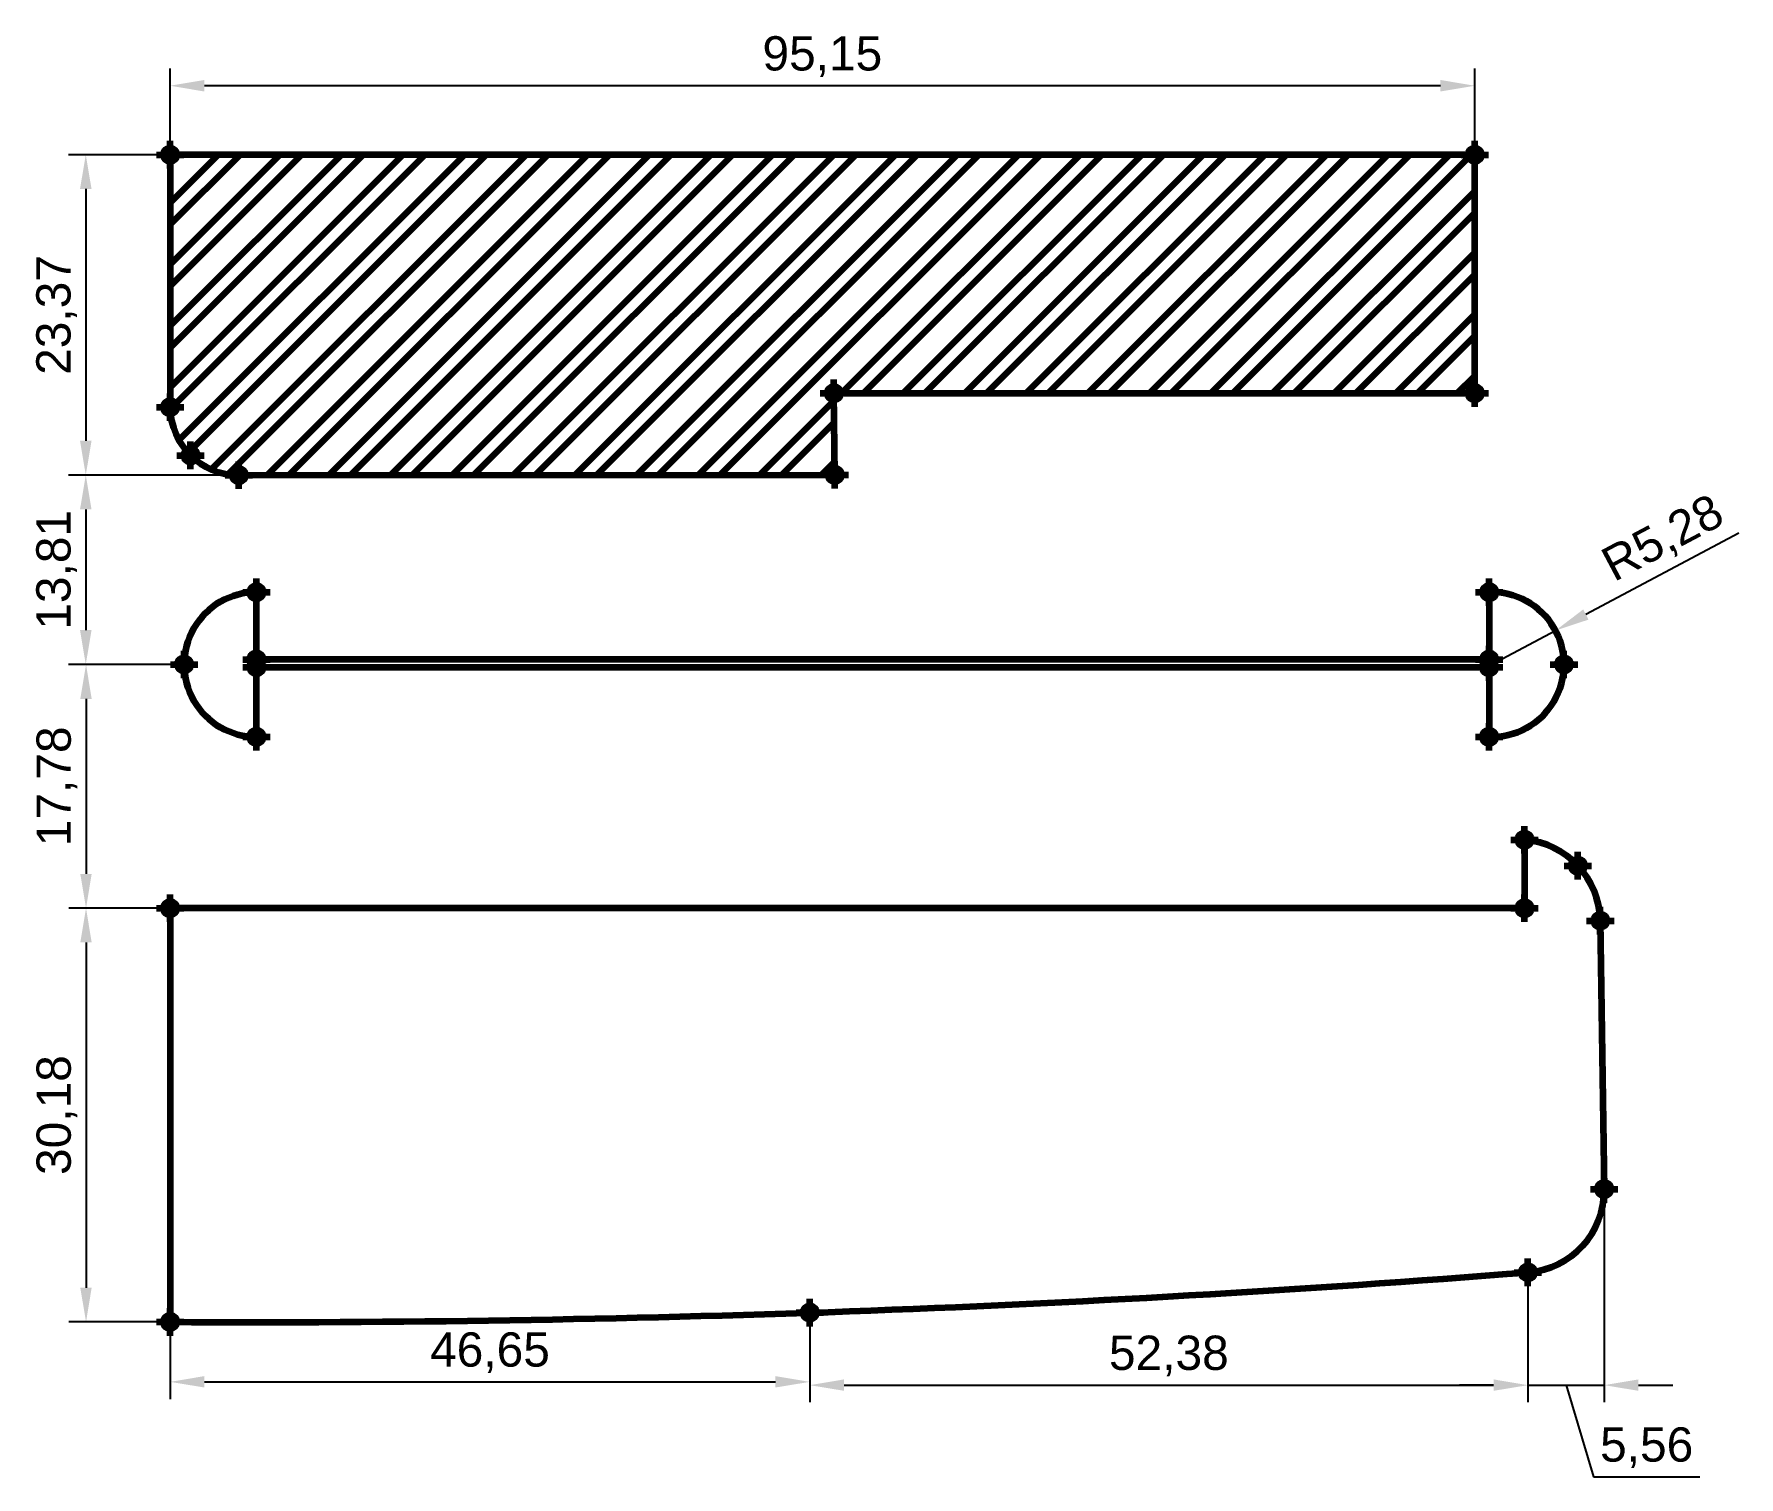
# Model space of a CAD drawing. Header units: millimetres. Extents: x 676 to 801, y -425 to -319.
import ezdxf

# ---------------------------------------------------------------- set-up
doc = ezdxf.new("R2010")
doc.units = ezdxf.units.MM
doc.header["$PDMODE"] = 34
for name, color, linetype in [('COTAS', 5, 'Continuous'), ('POLILINEAS', 122, 'Continuous'), ('PUNTOS', 1, 'Continuous'), ('TEXTOS', 231, 'Continuous')]:
    doc.layers.add(name, color=color, linetype=linetype)
doc.styles.get("Standard").update_dxf_attribs({"font": 'arial.ttf'})
doc.dimstyles.new('ISO-25', dxfattribs={"dimtxt": 2.5, "dimasz": 2.5, "dimexe": 1.25, "dimexo": 0.625, "dimtad": 1, "dimtxsty": 'Standard', "dimcen": 2.5, "dimadec": 0, "dimazin": 0, "dimtfac": 1, "dimtmove": 0, "dimatfit": 3, "dimfxl": 1, "dimarcsym": 0})

# ---------------------------------------------------------------- blocks, each defined once
blk = doc.blocks.new('*D15')
at = {"layer": 'COTAS', "color": 0, "lineweight": -2, "transparency": 16777216}
for p, q in [((686.09, -327.44), (686.09, -321.79)), ((781.24, -327.44), (781.24, -321.79)), ((778.74, -323.04), (688.59, -323.04))]:
    blk.add_line(p, q, dxfattribs=at)
at = {"layer": 'COTAS', "color": 0, "lineweight": 100, "transparency": 16777216}
for points in [[(688.59, -322.62), (688.59, -323.46), (686.09, -323.04)], [(778.74, -322.62), (778.74, -323.46), (781.24, -323.04)]]:
    blk.add_solid(points, dxfattribs=at)
at = {"layer": 'Defpoints', "color": 0, "lineweight": 100, "transparency": 16777216}
for p in [(686.09, -323.04), (686.09, -328.07), (781.24, -328.07)]:
    blk.add_point(p, dxfattribs=at)
at = {"layer": 'COTAS', "color": 0, "lineweight": 100, "transparency": 16777216, "insert": (733.66, -320.91), "char_height": 2.5, "attachment_point": 5}
blk.add_mtext('95,15', dxfattribs=at)
blk = doc.blocks.new('*D16')
at = {"layer": 'COTAS', "color": 0, "lineweight": -2, "transparency": 16777216}
for p, q in [((685.47, -328.07), (678.69, -328.07)), ((679.94, -330.57), (679.94, -348.94)), ((690.47, -351.44), (678.69, -351.44))]:
    blk.add_line(p, q, dxfattribs=at)
at = {"layer": 'COTAS', "color": 0, "lineweight": 100, "transparency": 16777216}
for points in [[(679.52, -330.57), (680.36, -330.57), (679.94, -328.07)], [(679.52, -348.94), (680.36, -348.94), (679.94, -351.44)]]:
    blk.add_solid(points, dxfattribs=at)
at = {"layer": 'Defpoints', "color": 0, "lineweight": 100, "transparency": 16777216}
for p in [(686.09, -328.07), (679.94, -351.44), (691.09, -351.44)]:
    blk.add_point(p, dxfattribs=at)
at = {"layer": 'COTAS', "color": 0, "lineweight": 100, "transparency": 16777216, "insert": (677.81, -339.76), "char_height": 2.5, "attachment_point": 5, "rotation": 90}
blk.add_mtext('23,37', dxfattribs=at)
blk = doc.blocks.new('*D17')
at = {"layer": 'COTAS', "color": 0, "lineweight": -2, "transparency": 16777216}
for p, q in [((679.31, -351.44), (678.69, -351.44)), ((679.94, -353.94), (679.94, -362.75)), ((686.49, -365.25), (678.69, -365.25))]:
    blk.add_line(p, q, dxfattribs=at)
at = {"layer": 'COTAS', "color": 0, "lineweight": 100, "transparency": 16777216}
for points in [[(679.52, -353.94), (680.36, -353.94), (679.94, -351.44)], [(679.52, -362.75), (680.36, -362.75), (679.94, -365.25)]]:
    blk.add_solid(points, dxfattribs=at)
at = {"layer": 'Defpoints', "color": 0, "lineweight": 100, "transparency": 16777216}
for p in [(679.94, -351.44), (679.94, -365.25), (687.11, -365.25)]:
    blk.add_point(p, dxfattribs=at)
at = {"layer": 'COTAS', "color": 0, "lineweight": 100, "transparency": 16777216, "insert": (677.81, -358.35), "char_height": 2.5, "attachment_point": 5, "rotation": 90}
blk.add_mtext('13,81', dxfattribs=at)
blk = doc.blocks.new('*D18')
at = {"layer": 'COTAS', "color": 0, "lineweight": -2, "transparency": 16777216}
for p, q in [((686.48, -365.26), (678.71, -365.26)), ((679.96, -367.76), (679.96, -380.53)), ((685.47, -383.03), (678.71, -383.03))]:
    blk.add_line(p, q, dxfattribs=at)
at = {"layer": 'COTAS', "color": 0, "lineweight": 100, "transparency": 16777216}
for points in [[(679.54, -367.76), (680.37, -367.76), (679.96, -365.26)], [(679.54, -380.53), (680.37, -380.53), (679.96, -383.03)]]:
    blk.add_solid(points, dxfattribs=at)
at = {"layer": 'Defpoints', "color": 0, "lineweight": 100, "transparency": 16777216}
for p in [(687.11, -365.26), (679.96, -383.03), (686.09, -383.03)]:
    blk.add_point(p, dxfattribs=at)
at = {"layer": 'COTAS', "color": 0, "lineweight": 100, "transparency": 16777216, "insert": (677.83, -374.14), "char_height": 2.5, "attachment_point": 5, "rotation": 90}
blk.add_mtext('17,78', dxfattribs=at)
blk = doc.blocks.new('*D19')
at = {"layer": 'COTAS', "color": 0, "lineweight": -2, "transparency": 16777216}
for p, q in [((685.47, -383.03), (678.71, -383.03)), ((679.96, -385.53), (679.96, -410.71)), ((685.47, -413.21), (678.71, -413.21))]:
    blk.add_line(p, q, dxfattribs=at)
at = {"layer": 'COTAS', "color": 0, "lineweight": 100, "transparency": 16777216}
for points in [[(679.54, -385.53), (680.37, -385.53), (679.96, -383.03)], [(679.54, -410.71), (680.37, -410.71), (679.96, -413.21)]]:
    blk.add_solid(points, dxfattribs=at)
at = {"layer": 'Defpoints', "color": 0, "lineweight": 100, "transparency": 16777216}
for p in [(686.09, -383.03), (679.96, -413.21), (686.09, -413.21)]:
    blk.add_point(p, dxfattribs=at)
at = {"layer": 'COTAS', "color": 0, "lineweight": 100, "transparency": 16777216, "insert": (677.83, -398.12), "char_height": 2.5, "attachment_point": 5, "rotation": 90}
blk.add_mtext('30,18', dxfattribs=at)
blk = doc.blocks.new('*D20')
at = {"layer": 'COTAS', "color": 0, "lineweight": -2, "transparency": 16777216}
for p, q in [((686.09, -413.83), (686.09, -418.83)), ((732.74, -413.15), (732.74, -418.83)), ((688.59, -417.58), (730.24, -417.58))]:
    blk.add_line(p, q, dxfattribs=at)
at = {"layer": 'COTAS', "color": 0, "lineweight": 100, "transparency": 16777216}
for points in [[(688.59, -417.16), (688.59, -417.99), (686.09, -417.58)], [(730.24, -417.16), (730.24, -417.99), (732.74, -417.58)]]:
    blk.add_solid(points, dxfattribs=at)
at = {"layer": 'Defpoints', "color": 0, "lineweight": 100, "transparency": 16777216}
for p in [(732.74, -412.53), (686.09, -413.21), (732.74, -417.58)]:
    blk.add_point(p, dxfattribs=at)
at = {"layer": 'COTAS', "color": 0, "lineweight": 100, "transparency": 16777216, "insert": (709.42, -415.45), "char_height": 2.5, "attachment_point": 5}
blk.add_mtext('46,65', dxfattribs=at)
blk = doc.blocks.new('*D21')
at = {"layer": 'COTAS', "color": 0, "lineweight": -2, "transparency": 16777216}
for p, q in [((785.12, -410.21), (785.12, -419.07)), ((732.74, -413.15), (732.74, -419.07)), ((735.24, -417.82), (782.62, -417.82))]:
    blk.add_line(p, q, dxfattribs=at)
at = {"layer": 'COTAS', "color": 0, "lineweight": 100, "transparency": 16777216}
for points in [[(735.24, -417.4), (735.24, -418.23), (732.74, -417.82)], [(782.62, -417.4), (782.62, -418.23), (785.12, -417.82)]]:
    blk.add_solid(points, dxfattribs=at)
at = {"layer": 'Defpoints', "color": 0, "lineweight": 100, "transparency": 16777216}
for p in [(785.12, -409.59), (732.74, -412.53), (785.12, -417.82)]:
    blk.add_point(p, dxfattribs=at)
at = {"layer": 'COTAS', "color": 0, "lineweight": 100, "transparency": 16777216, "insert": (758.93, -415.69), "char_height": 2.5, "attachment_point": 5}
blk.add_mtext('52,38', dxfattribs=at)
blk = doc.blocks.new('*D23')
at = {"layer": 'COTAS', "color": 0, "lineweight": -2, "transparency": 16777216}
for p, q in [((790.68, -404.23), (790.68, -419.07)), ((785.12, -410.21), (785.12, -419.07)), ((782.62, -417.82), (780.12, -417.82)), ((785.12, -417.82), (790.68, -417.82)), ((785.12, -417.82), (790.68, -417.82)), ((787.9, -417.82), (789.91, -424.51)), ((793.18, -417.82), (795.68, -417.82)), ((789.91, -424.51), (797.65, -424.51))]:
    blk.add_line(p, q, dxfattribs=at)
at = {"layer": 'COTAS', "color": 0, "lineweight": 100, "transparency": 16777216}
for points in [[(782.62, -417.4), (782.62, -418.23), (785.12, -417.82)], [(793.18, -417.4), (793.18, -418.23), (790.68, -417.82)]]:
    blk.add_solid(points, dxfattribs=at)
at = {"layer": 'Defpoints', "color": 0, "lineweight": 100, "transparency": 16777216}
for p in [(790.68, -403.61), (785.12, -409.59), (790.68, -417.82)]:
    blk.add_point(p, dxfattribs=at)
at = {"layer": 'COTAS', "color": 0, "lineweight": 100, "transparency": 16777216, "insert": (793.78, -422.38), "char_height": 2.5, "attachment_point": 5}
blk.add_mtext('5,56', dxfattribs=at)
blk = doc.blocks.new('*D24')
at = {"layer": 'COTAS', "color": 0, "lineweight": -2, "transparency": 16777216}
for p, q in [((800.51, -355.68), (789.34, -361.61)), ((782.47, -365.26), (787.13, -362.78))]:
    blk.add_line(p, q, dxfattribs=at)
at = {"layer": 'COTAS', "color": 0, "lineweight": 100, "transparency": 16777216}
blk.add_solid([(789.15, -361.24), (789.54, -361.98), (787.13, -362.78)], dxfattribs=at)
at = {"layer": 'Defpoints', "color": 0, "lineweight": 100, "transparency": 16777216}
for p in [(787.13, -362.78), (782.47, -365.26)]:
    blk.add_point(p, dxfattribs=at)
at = {"layer": 'COTAS', "color": 0, "lineweight": 100, "transparency": 16777216, "insert": (795.03, -356.18), "char_height": 2.5, "attachment_point": 5, "rotation": 27.9699}
blk.add_mtext('R5,28', dxfattribs=at)

msp = doc.modelspace()

# ---------------------------------------------------------------- hatches: boundary and pattern name
at = {"layer": 'TEXTOS', "lineweight": 100}
h = msp.add_hatch(dxfattribs=at)
h.set_pattern_fill('STEEL', color=256)
h.set_pattern_definition([(45, (0, 0), (-2.245064, 2.245064), []), (45, (0, 1.5875), (-2.245064, 2.245064), [])])
edge = h.paths.add_edge_path()
edge.add_line((691.1, -351.44), (734.56, -351.42))
edge.add_line((734.56, -351.42), (734.5, -345.47))
edge.add_line((734.5, -345.47), (781.24, -345.47))
edge.add_line((781.24, -345.47), (781.24, -328.07))
edge.add_line((781.24, -328.07), (686.09, -328.07))
edge.add_line((686.09, -328.07), (686.09, -346.49))
edge.add_arc((691.092, -346.438), 5.002, 180.59547, 270.09484)

# ---------------------------------------------------------------- linework, layer by layer
at = {"layer": 'POLILINEAS', "lineweight": 100}
for p, q in [((784.87, -378.04), (784.87, -383.03)), ((784.87, -383.03), (686.09, -383.03)), ((686.09, -383.03), (686.09, -413.21))]:
    msp.add_line(p, q, dxfattribs=at)
for points in [[(691.1, -351.44), (734.56, -351.42), (734.5, -345.47), (781.24, -345.47), (781.24, -328.07), (686.09, -328.07), (686.09, -346.49)], [(782.3, -359.98), (782.29, -364.9), (692.39, -364.89), (692.39, -359.98)], [(692.39, -370.53), (692.39, -365.44), (782.29, -365.45), (782.29, -370.53)], [(790.4, -383.94), (790.68, -403.52)]]:
    msp.add_lwpolyline(points, dxfattribs=at)
for centre, radius, start, end in [((691.092, -346.438), 5.002, 180.59547, 270.09484), ((692.385, -365.255), 5.275, 89.94569, 270.05431), ((782.472, -365.255), 5.278, 268.02355, 91.86783), ((784.341, -384.078), 6.061, 1.30271, 84.98915), ((784.68, -403.606), 6, 274.20257, 0.81929), ((692.009, 781.224), 1194.449, 269.716068, 274.470914)]:
    msp.add_arc(centre, radius, start, end, dxfattribs=at)
at = {"layer": 'PUNTOS', "lineweight": 100}
for p in [(686.09, -328.07), (781.24, -328.07), (686.09, -346.49), (734.5, -345.47), (781.24, -345.47), (687.58, -350), (691.1, -351.44), (734.56, -351.42), (692.39, -359.98), (782.3, -359.98), (687.11, -365.25), (692.39, -364.89), (782.29, -364.9), (787.75, -365.25), (692.39, -365.44), (782.29, -365.45), (692.39, -370.53), (782.29, -370.53), (784.87, -378.04), (788.76, -379.93), (686.09, -383.03), (784.87, -383.03), (790.4, -383.94), (790.68, -403.52), (785.12, -409.59), (732.74, -412.53), (686.09, -413.21)]:
    msp.add_point(p, dxfattribs=at)

# ---------------------------------------------------------------- dimensions: what is measured, and where the dimension line sits
at = {"layer": 'COTAS', "lineweight": 100}
for base, p1, p2, picture, middle in [((686.09, -323.041), (781.24, -328.07), (686.09, -328.07), '*D15', (733.665, -320.914)), ((785.12, -417.817), (732.74, -412.53), (785.12, -409.59), '*D21', (758.93, -415.689)), ((732.74, -417.575), (686.09, -413.21), (732.74, -412.53), '*D20', (709.415, -415.448))]:
    dim = msp.add_linear_dim(base=base, p1=p1, p2=p2, dimstyle='ISO-25', dxfattribs=at)
    dim.commit()
    dim.dimension.update_dxf_attribs({"geometry": picture, "text_midpoint": middle})
for base, p1, p2, picture, middle in [((679.939, -351.44), (686.09, -328.07), (691.092, -351.44), '*D16', (677.811, -339.755)), ((679.939, -365.25), (679.939, -351.44), (687.11, -365.25), '*D17', (677.811, -358.345)), ((679.95692432, -383.03), (687.10999763, -365.255), (686.09, -383.03), '*D18', (677.829536872, -374.1425)), ((679.957, -413.21), (686.09, -383.03), (686.09, -413.21), '*D19', (677.83, -398.12))]:
    dim = msp.add_linear_dim(base=base, p1=p1, p2=p2, angle=90, dimstyle='ISO-25', dxfattribs=at)
    dim.commit()
    dim.dimension.update_dxf_attribs({"geometry": picture, "text_midpoint": middle})
dim = msp.add_radius_dim(center=(782.472, -365.255), mpoint=(787.134, -362.78), dimstyle='ISO-25', dxfattribs=at)
dim.commit()
dim.dimension.update_dxf_attribs({"geometry": '*D24', "text_midpoint": (795.03, -356.178)})
dim = msp.add_linear_dim(base=(790.681, -417.817), p1=(785.12, -409.59), p2=(790.681, -403.606), dimstyle='ISO-25', override={"dimtmove": 1}, dxfattribs=at)
dim.commit()
dim.dimension.update_dxf_attribs({"geometry": '*D23', "text_midpoint": (790.534, -422.384)})

doc.saveas('drawing.dxf')
